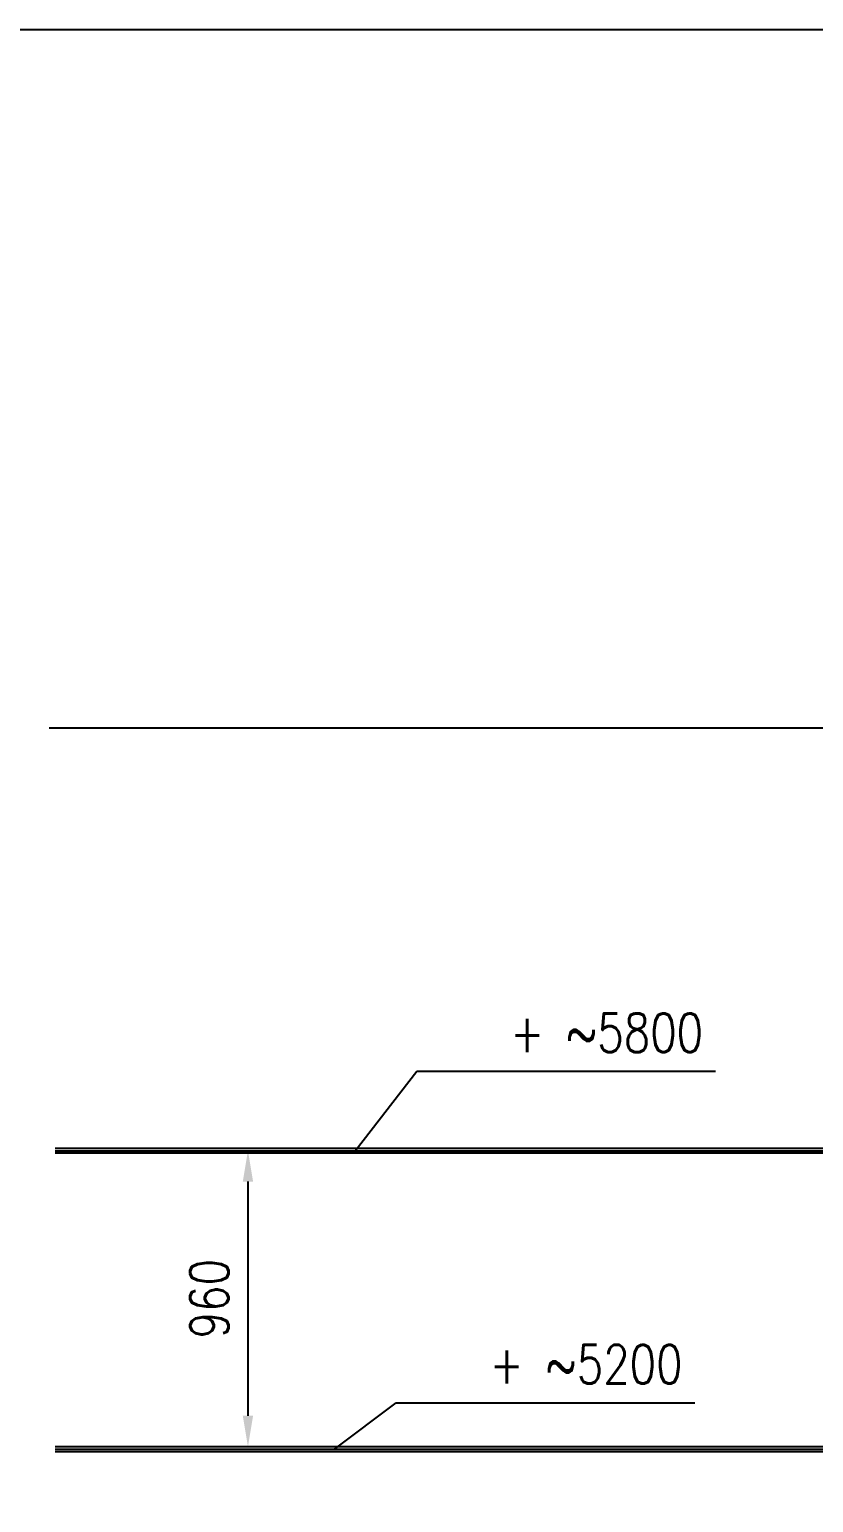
# Model space of a CAD drawing. Header units: millimetres. Extents: x -37020 to 35906, y -101 to 52234.
# Drawn here: x -31.031 to -28.489, y 232.815 to 237.592 of the extents above; entities that cross this region are included whole.
import ezdxf

# ---------------------------------------------------------------- set-up
doc = ezdxf.new("R2010")
doc.units = ezdxf.units.MM
doc.header["$PDMODE"] = 35
doc.header["$PDSIZE"] = 1
doc.linetypes.add('CENTER', pattern=[50.8, 31.75, -6.35, 6.35, -6.35])
doc.linetypes.add('CENTER2', pattern=[28.575, 19.05, -3.175, 3.175, -3.175])
for name, color, linetype in [('0_EJES', 1, 'CENTER2'), ('Catenaria', 2, 'Continuous'), ('GE-Cotas', 1, 'Continuous'), ('M0_EQUIPOS', 2, 'Continuous')]:
    doc.layers.add(name, color=color, linetype=linetype)
doc.styles.add('Romans', font='romans.shx', dxfattribs={"width": 0.8})
doc.dimstyles.new('COTAS GENERAL', dxfattribs={"dimscale": 0.1, "dimtxt": 2.5, "dimasz": 2.5, "dimexe": 1, "dimexo": 1, "dimgap": 1.25, "dimtad": 1, "dimzin": 1, "dimdsep": 46, "dimtxsty": 'Romans', "dimcen": 1, "dimclrd": 2, "dimclre": 1, "dimclrt": 3, "dimaunit": 1, "dimadec": 3, "dimazin": 0, "dimtfac": 1, "dimtix": 1, "dimtmove": 0, "dimatfit": 0, "dimfxl": 1, "dimtolj": 1, "dimarcsym": 0})

# ---------------------------------------------------------------- blocks, each defined once
blk = doc.blocks.new('*D346')
at = {"layer": 'Defpoints', "color": 0, "transparency": 16777216}
for p in [(-29.6418, 233.1381), (-30.76, 232.9881), (-22.8805, 227.7881)]:
    blk.add_point(p, dxfattribs=at)
at = {"layer": 'GE-Cotas', "color": 1, "lineweight": -2, "transparency": 16777216}
for p, q in [((-30.0418, 232.9881), (-29.8418, 233.1381)), ((-29.8418, 233.1381), (-28.8742, 233.1381)), ((-30.71, 232.9881), (-30.0418, 232.9881))]:
    blk.add_line(p, q, dxfattribs=at)
at = {"layer": 'GE-Cotas', "color": 3, "linetype": 'Continuous', "transparency": 16777216, "insert": (-29.2267, 233.2631), "char_height": 0.125, "attachment_point": 5, "style": 'Romans'}
blk.add_mtext('\\A1;{\\Fsimplex|c0;+ ~}5200', dxfattribs=at)
blk = doc.blocks.new('*D351')
at = {"layer": 'Defpoints', "color": 0, "transparency": 16777216}
for p in [(-30.4256, 233.9556), (-30.4295, 232.9958), (-30.3226, 232.9958)]:
    blk.add_point(p, dxfattribs=at)
at = {"layer": 'GE-Cotas', "color": 1, "lineweight": -2, "transparency": 16777216}
for p, q in [((-30.3756, 233.9556), (-30.2726, 233.9556)), ((-30.3795, 232.9958), (-30.2726, 232.9958))]:
    blk.add_line(p, q, dxfattribs=at)
at = {"layer": 'GE-Cotas', "color": 2, "lineweight": -2, "transparency": 16777216}
blk.add_line((-30.3226, 233.8556), (-30.3226, 233.0958), dxfattribs=at)
at = {"layer": 'GE-Cotas', "color": 2, "transparency": 16777216}
for points in [[(-30.3059, 233.8556), (-30.3392, 233.8556), (-30.3226, 233.9556)], [(-30.3392, 233.0958), (-30.3059, 233.0958), (-30.3226, 232.9958)]]:
    blk.add_solid(points, dxfattribs=at)
at = {"layer": 'GE-Cotas', "color": 3, "linetype": 'Continuous', "transparency": 16777216, "insert": (-30.4476, 233.4757), "char_height": 0.125, "attachment_point": 5, "rotation": 90, "style": 'Romans'}
blk.add_mtext('\\A1;960', dxfattribs=at)
blk = doc.blocks.new('*D352')
at = {"layer": 'Defpoints', "color": 0, "transparency": 16777216}
for p in [(-29.5751, 234.2131), (-30.6368, 233.9556), (-22.8805, 228.1558)]:
    blk.add_point(p, dxfattribs=at)
at = {"layer": 'GE-Cotas', "color": 1, "lineweight": -2, "transparency": 16777216}
for p, q in [((-29.9751, 233.9556), (-29.7751, 234.2131)), ((-29.7751, 234.2131), (-28.8075, 234.2131)), ((-30.5868, 233.9556), (-29.9751, 233.9556))]:
    blk.add_line(p, q, dxfattribs=at)
at = {"layer": 'GE-Cotas', "color": 3, "linetype": 'Continuous', "transparency": 16777216, "insert": (-29.1601, 234.3381), "char_height": 0.125, "attachment_point": 5, "style": 'Romans'}
blk.add_mtext('\\A1;{\\Fsimplex|c0;+ ~}5800', dxfattribs=at)

msp = doc.modelspace()

# ---------------------------------------------------------------- linework, layer by layer
at = {"color": 4}
msp.add_line((-23.6871, 235.3259), (-30.9668, 235.3259), dxfattribs=at)
at = {"color": 40}
for p, q in [((-30.9474, 232.9958), (-27.4319, 232.9958)), ((-30.9474, 232.9803), (-27.418, 232.9803))]:
    msp.add_line(p, q, dxfattribs=at)
at = {"layer": '0_EJES', "linetype": 'CENTER'}
for p, q in [((-30.9474, 233.9556), (-26.4352, 233.9556)), ((-30.9474, 232.9958), (-26.4352, 232.9958)), ((-30.9474, 232.9881), (-27.4176, 232.9881))]:
    msp.add_line(p, q, dxfattribs=at)
at = {"layer": 'Catenaria', "color": 210, "elevation": -20.7852}
msp.add_lwpolyline([(-11.0151, 237.5915), (-11.0151, 223.2686), (-33.8639, 223.2686), (-33.8639, 237.5915)], close=True, dxfattribs=at)
at = {"layer": 'M0_EQUIPOS', "color": 160}
for p, q in [((-27.3907, 233.9631), (-30.9474, 233.9631)), ((-27.3907, 233.9481), (-30.9474, 233.9481))]:
    msp.add_line(p, q, dxfattribs=at)

# ---------------------------------------------------------------- dimensions: what is measured, and where the dimension line sits
at = {"layer": 'GE-Cotas'}
for feature_location, offset, origin, picture, middle in [((-30.6368, 233.9556), (1.0617, 0.2575), (-22.8805, 228.1558), '*D352', (-29.1601, 234.3381)), ((-30.76, 232.9881), (1.1183, 0.1501), (-22.8805, 227.7881), '*D346', (-29.2267, 233.2631))]:
    dim = msp.add_ordinate_dim(feature_location=feature_location, offset=offset, dtype=0, origin=origin, text='{\\Fsimplex|c0;+ ~}<>', dimstyle='COTAS GENERAL', override={"dimscale": 0.05, "dimasz": 2, "dimdec": 0, "dimlfac": 1000, "dimdsep": 44}, dxfattribs=at)
    dim.commit()
    dim.dimension.update_dxf_attribs({"geometry": picture, "text_midpoint": middle})
dim = msp.add_linear_dim(base=(-30.3226, 232.9958), p1=(-30.4256, 233.9556), p2=(-30.4295, 232.9958), angle=90, dimstyle='COTAS GENERAL', override={"dimscale": 0.05, "dimasz": 2, "dimdec": 0, "dimlfac": 1000, "dimdsep": 44}, dxfattribs=at)
dim.commit()
dim.dimension.update_dxf_attribs({"geometry": '*D351', "text_midpoint": (-30.4476, 233.4757)})

doc.saveas('drawing.dxf')
